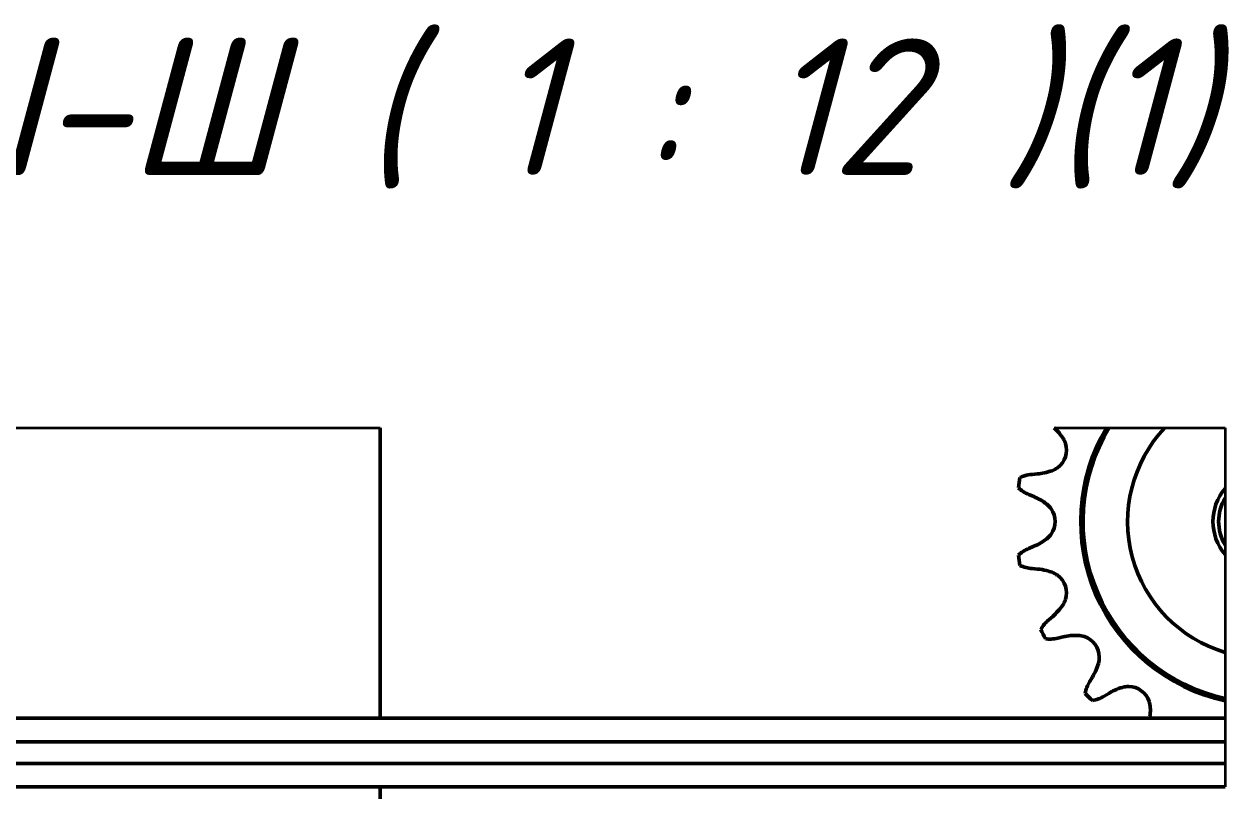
# Model space of a CAD drawing. Header units: millimetres. Extents: x 0 to 25230, y 0 to 17820.
# Drawn here: x 19714 to 21041, y 10531 to 11372 of the extents above; entities that cross this region are included whole.
import ezdxf

# ---------------------------------------------------------------- set-up
doc = ezdxf.new("R2010")
doc.units = ezdxf.units.MM
doc.header["$LTSCALE"] = 30
for name, color, linetype, lineweight in [('Видимые тонкие (ГОСТ)', 7, 'Continuous', 35), ('Видимый контур (ГОСТ)', 7, 'Continuous', 50), ('Обозначение (ГОСТ)', 7, 'Continuous', 25)]:
    doc.layers.add(name, color=color, linetype=linetype, lineweight=lineweight)
doc.styles.add('Увеличенный текст (ГОСТ)', font='GOST Common Italic.ttf')

# ---------------------------------------------------------------- blocks, each defined once
blk = doc.blocks.new('Номера позиций9')
at = {"layer": 'Обозначение (ГОСТ)'}
h = blk.add_hatch(color=256, dxfattribs=at)
edge = h.paths.add_edge_path(flags=0)
edge.add_arc((658.199, 329.188), 0.625, 0, 360)
for p, q in [((630.507, 347.612), (615.507, 347.612)), ((656.118, 330.573), (630.507, 347.612)), ((630.507, 332.612), (630.507, 347.612)), ((630.507, 332.612), (615.507, 332.612)), ((630.507, 317.612), (630.507, 332.612)), ((656.118, 330.573), (657.679, 329.534)), ((630.507, 317.612), (615.507, 317.612))]:
    blk.add_line(p, q, dxfattribs=at)
blk.add_circle((658.199, 329.188), 0.625, dxfattribs=at)
at = {"layer": 'Обозначение (ГОСТ)', "char_height": 5, "attachment_point": 5, "style": 'Увеличенный текст (ГОСТ)'}
for s, insert in [('11', (623.007, 353.862)), ('14', (623.007, 338.862)), ('15', (623.007, 323.862))]:
    blk.add_mtext(s, dxfattribs=dict(at, insert=insert))

msp = doc.modelspace()

# ---------------------------------------------------------------- linework, layer by layer
at = {"layer": 'Видимые тонкие (ГОСТ)'}
for p, q in [((19605.0389, 10929.2468), (20105.0389, 10929.2468)), ((20845.4177, 10929.2468), (20865.5788, 10929.2468)), ((20865.5788, 10929.2468), (20898.3727, 10929.2468)), ((20898.3727, 10929.2468), (20903.0092, 10929.2468)), ((20905.9234, 10929.2468), (20967.1628, 10929.2468)), ((20967.1628, 10929.2468), (21033.3907, 10929.2468)), ((21033.3907, 10929.2468), (21033.3907, 10862.7159)), ((21033.3907, 10852.0172), (21033.3907, 10800.6464)), ((21033.3907, 10789.9477), (21033.3907, 10682.5968)), ((21033.3907, 10682.5968), (21033.3907, 10631.9722)), ((21033.3907, 10629.4128), (21033.3907, 10625.3208)), ((21033.3907, 10625.3208), (21033.3907, 10610.3813)), ((21033.3907, 10610.3813), (21033.3907, 10584.5438)), ((21033.3907, 10584.5438), (21033.3907, 10560.7188)), ((21033.3907, 10560.7188), (21033.3907, 10534.8813))]:
    msp.add_line(p, q, dxfattribs=at)
for points, weights in [([(20903.0092, 10929.2468), (20904.4754, 10929.2468), (20905.9234, 10929.2468)], [1, 1.00002646346, 1]), ([(21033.3907, 10862.7159), (21033.3907, 10857.0519), (21033.3907, 10852.0172)], [1, 1.00510847003, 1]), ([(21033.3907, 10800.6464), (21033.3907, 10795.6117), (21033.3907, 10789.9477)], [1, 1.00510847003, 1]), ([(21033.3907, 10631.9722), (21033.3907, 10630.7005), (21033.3907, 10629.4128)], [1, 1.00002041255, 1])]:
    msp.add_rational_spline(points, weights, degree=2, dxfattribs=at)
at = {"layer": 'Видимый контур (ГОСТ)'}
for p, q in [((20105.0389, 10610.3813), (20105.0389, 10929.2468)), ((20827.1761, 10878.5922), (20821.2819, 10878.0972)), ((20817.7664, 10855.9015), (20823.2192, 10853.6093)), ((20823.2192, 10799.0543), (20817.7664, 10796.7622)), ((20821.2819, 10774.5664), (20827.1761, 10774.0714)), ((20844.0346, 10722.1865), (20839.5569, 10718.3215)), ((20849.7592, 10698.2984), (20855.5179, 10699.6491)), ((20887.5846, 10655.5132), (20884.5204, 10650.4537)), ((20900.4109, 10634.5633), (20905.4703, 10637.6274)), ((21033.3907, 10610.3813), (19248.8747, 10610.3813)), ((21033.3907, 10584.5438), (19248.8747, 10584.5438)), ((21033.3907, 10560.7188), (19248.8747, 10560.7188)), ((21033.3907, 10534.8813), (19248.8747, 10534.8813)), ((20105.0389, 9979.1398), (20105.0389, 10534.8813))]:
    msp.add_line(p, q, dxfattribs=at)
for centre, radius, start, end in [((21076.2889, 10826.3318), 201.5375, 149.2929174, 257.7102934), ((21076.2889, 10826.3318), 199.0375, 148.8645388, 257.5534705), ((21076.2889, 10826.3318), 150, 136.6778415, 253.3820709), ((20835.0059, 10904.7294), 24.0575, 306.617192, 17.382808), ((21076.2889, 10826.3318), 272.6, 169.8080987, 172.1919013), ((21076.2889, 10826.3318), 56.25, 139.6970731, 220.3029269), ((21076.2889, 10826.3318), 50, 149.0888218, 210.9111782), ((20822.5889, 10826.3318), 24.0575, 324.617192, 35.382808), ((21076.2889, 10826.3318), 272.6, 187.8080987, 190.1919013), ((20835.0059, 10747.9342), 24.0575, 342.617192, 53.382808), ((21076.2889, 10826.3318), 272.6, 205.8080987, 208.1919013), ((20871.0413, 10677.2107), 24.0575, 0.617192, 71.382808), ((20927.1678, 10621.0842), 24.0575, 18.617192, 89.382808), ((21076.2889, 10826.3318), 272.6, 223.8080987, 226.1919013)]:
    msp.add_arc(centre, radius, start, end, dxfattribs=at)
for points, knots in [([(20845.4177, 10929.2468), (20846.8164, 10927.9648), (20848.1654, 10926.6106), (20851.4452, 10922.9949), (20853.2814, 10920.6567), (20854.9505, 10918.1822)], [-0.5921071947, -0.5921071947, -0.5921071947, -0.5921071947, -0.3586758865, -0.3586758865, 0, 0, 0, 0]), ([(20854.9505, 10918.1822), (20855.1976, 10917.8159), (20855.4348, 10917.4424), (20856.6072, 10915.4787), (20857.3678, 10913.7912), (20857.9404, 10911.994), (20857.9526, 10911.9554), (20857.9647, 10911.9167)], [-1.7520586407, -1.7520586407, -1.7520586407, -1.7520586407, -1.69886571, -1.69886571, -1.4772816006, -1.4772816006, -1.4724177005, -1.4724177005, -1.4724177005, -1.4724177005]), ([(20843.2341, 10882.1228), (20840.4715, 10881.1173), (20837.6553, 10880.314), (20832.2639, 10879.1767), (20829.7165, 10878.8055), (20827.1761, 10878.5922)], [-0.6682478038, -0.6682478038, -0.6682478038, -0.6682478038, -0.314936637, -0.314936637, 0, 0, 0, 0]), ([(20821.2819, 10878.0972), (20818.4527, 10877.8593), (20815.6953, 10877.3193), (20811.3096, 10875.9749), (20809.62, 10875.325), (20807.9904, 10874.5672)], [-0.5931703889, -0.5931703889, -0.5931703889, -0.5931703889, -0.2352792886, -0.2352792886, 0, 0, 0, 0]), ([(20837.4002, 10807.3742), (20835.3342, 10805.7601), (20833.177, 10804.2851), (20828.4358, 10801.4609), (20825.8547, 10800.1622), (20823.2192, 10799.0543)], [-0.6682691277, -0.6682691277, -0.6682691277, -0.6682691277, -0.3531824461, -0.3531824461, 0, 0, 0, 0]), ([(20807.9904, 10778.0964), (20810.1121, 10777.1097), (20812.3354, 10776.306), (20816.7935, 10775.1417), (20819.015, 10774.757), (20821.2819, 10774.5664)], [-0.5930515359, -0.5930515359, -0.5930515359, -0.5930515359, -0.2867352807, -0.2867352807, 0, 0, 0, 0]), ([(20827.1761, 10774.0714), (20830.5246, 10773.7902), (20833.8797, 10773.2354), (20839.2429, 10771.8794), (20841.2532, 10771.2618), (20843.2341, 10770.5408)], [-0.6683934107, -0.6683934107, -0.6683934107, -0.6683934107, -0.2533161226, -0.2533161226, 0, 0, 0, 0]), ([(20843.2341, 10770.5408), (20845.1541, 10769.842), (20846.9785, 10768.901), (20848.8966, 10767.5783), (20849.1275, 10767.413), (20849.3554, 10767.2437)], [-1.8843714997, -1.8843714997, -1.8843714997, -1.8843714997, -1.638721649, -1.638721649, -1.6046088447, -1.6046088447, -1.6046088447, -1.6046088447]), ([(20857.9647, 10740.7469), (20857.8216, 10740.2897), (20857.6647, 10739.8365), (20856.8355, 10737.6546), (20855.9809, 10736.0091), (20854.9505, 10734.4814)], [-0.4126268254, -0.4126268254, -0.4126268254, -0.4126268254, -0.354982867, -0.354982867, -0.1323552973, -0.1323552973, -0.1323552973, -0.1323552973]), ([(20854.9505, 10734.4814), (20853.3341, 10732.085), (20851.5607, 10729.8161), (20847.8761, 10725.7173), (20846.0006, 10723.8836), (20844.0346, 10722.1865)], [-0.6682459345, -0.6682459345, -0.6682459345, -0.6682459345, -0.3208533586, -0.3208533586, 0, 0, 0, 0]), ([(20836.0274, 10697.5484), (20838.0868, 10697.2978), (20840.1776, 10697.2085), (20844.7716, 10697.3839), (20847.2758, 10697.7163), (20849.7592, 10698.2984)], [-0.5930777771, -0.5930777771, -0.5930777771, -0.5930777771, -0.3215099907, -0.3215099907, 0, 0, 0, 0]), ([(20894.1669, 10670.5795), (20893.3703, 10667.8017), (20892.3852, 10665.0965), (20890.1477, 10660.0596), (20888.9304, 10657.7354), (20887.5846, 10655.5132)], [-0.6682459205, -0.6682459205, -0.6682459205, -0.6682459205, -0.320945007, -0.320945007, 0, 0, 0, 0]), ([(20905.4703, 10637.6274), (20907.6141, 10638.9257), (20909.8532, 10640.1047), (20914.8777, 10642.3637), (20917.6682, 10643.3872), (20920.5367, 10644.2097)], [-0.668181658, -0.668181658, -0.668181658, -0.668181658, -0.3585897733, -0.3585897733, 0, 0, 0, 0]), ([(20920.5367, 10644.2097), (20922.6857, 10644.826), (20924.9135, 10645.1406), (20927.2466, 10645.1417), (20927.3368, 10645.1413), (20927.427, 10645.1403)], [-1.7525851088, -1.7525851088, -1.7525851088, -1.7525851088, -1.4833139579, -1.4833139579, -1.4724792227, -1.4724792227, -1.4724792227, -1.4724792227]), ([(20951.2107, 10621.9238), (20951.3018, 10619.3136), (20951.2281, 10616.7113), (20950.879, 10612.8698), (20950.7267, 10611.62), (20950.5378, 10610.3813)], [-0.6682786953, -0.6682786953, -0.6682786953, -0.6682786953, -0.3543811054, -0.3543811054, -0.2012069394, -0.2012069394, -0.2012069394, -0.2012069394])]:
    msp.add_open_spline(points, degree=3, knots=knots, dxfattribs=at)
for points in [[(20849.3554, 10885.4199), (20847.4881, 10884.0323), (20845.4265, 10882.9207), (20843.2341, 10882.1228)], [(20806.2163, 10863.366), (20809.5359, 10860.277), (20813.4259, 10857.7267), (20817.7664, 10855.9015)], [(20823.2192, 10853.6093), (20828.228, 10851.5038), (20833.0004, 10848.7269), (20837.4002, 10845.2894)], [(20837.4002, 10845.2894), (20839.2353, 10843.8556), (20840.8534, 10842.1624), (20842.2031, 10840.262)], [(20842.2031, 10812.4016), (20840.856, 10810.5049), (20839.2388, 10808.8107), (20837.4002, 10807.3742)], [(20817.7664, 10796.7622), (20813.4259, 10794.9369), (20809.5359, 10792.3866), (20806.2163, 10789.2976)], [(20839.5569, 10718.3215), (20835.9929, 10715.2443), (20833.0813, 10711.6168), (20830.8788, 10707.6531)], [(20855.5179, 10699.6491), (20860.808, 10700.8899), (20866.3012, 10701.4484), (20871.8809, 10701.2535)], [(20871.8809, 10701.2535), (20874.2101, 10701.1722), (20876.5144, 10700.7529), (20878.7215, 10700.0093)], [(20895.0974, 10677.4698), (20895.1225, 10675.139), (20894.8087, 10672.8179), (20894.1669, 10670.5795)], [(20884.5204, 10650.4537), (20882.0817, 10646.4258), (20880.4337, 10642.076), (20879.5638, 10637.6258)], [(20887.5829, 10629.6066), (20892.0332, 10630.4765), (20896.3829, 10632.1246), (20900.4109, 10634.5633)], [(20949.9665, 10628.7644), (20950.7092, 10626.5597), (20951.1292, 10624.2555), (20951.2107, 10621.9238)]]:
    msp.add_open_spline(points, degree=3, dxfattribs=at)

# ---------------------------------------------------------------- block references
at = {"layer": 'Обозначение (ГОСТ)', "xscale": 30, "yscale": 30, "zscale": 30}
msp.add_blockref('Номера позиций9', (0, 0), dxfattribs=at)

# ---------------------------------------------------------------- texts
at = {"layer": 'Обозначение (ГОСТ)', "insert": (19565.0772, 11191.8693), "char_height": 150, "attachment_point": 7, "style": 'Увеличенный текст (ГОСТ)'}
msp.add_mtext('Ш-Ш ( 1 : 12 )(1)', dxfattribs=at)

doc.saveas('drawing.dxf')
